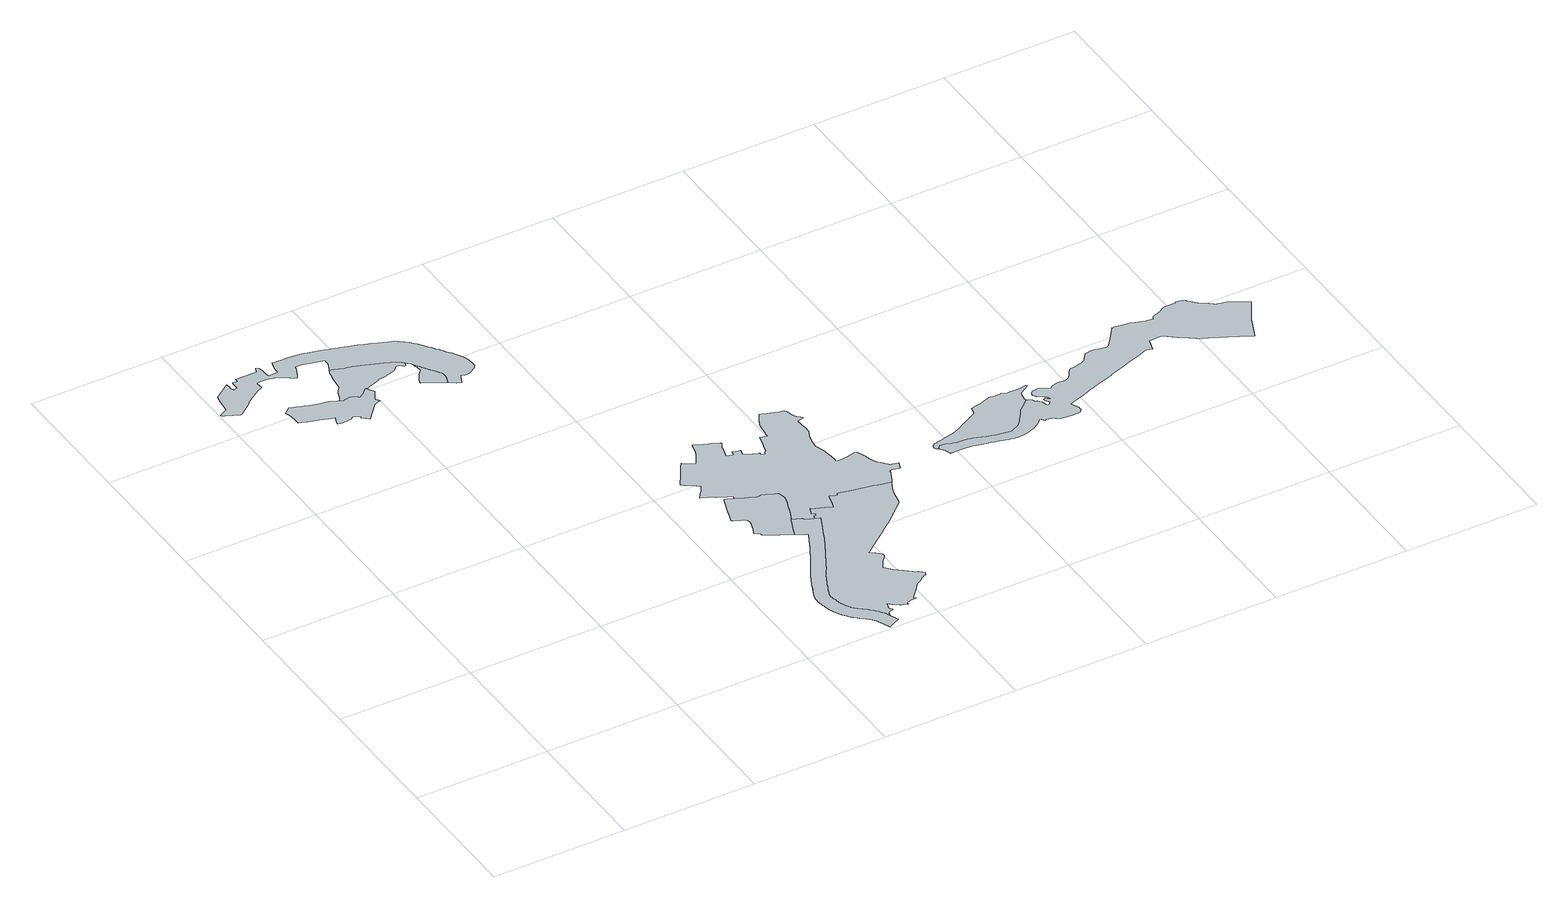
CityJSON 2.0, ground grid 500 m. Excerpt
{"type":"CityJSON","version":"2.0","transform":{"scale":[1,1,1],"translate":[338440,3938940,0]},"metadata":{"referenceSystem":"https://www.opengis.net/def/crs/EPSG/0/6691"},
"CityObjects":{
"object1":{"type":"GenericCityObject","attributes":{"function":"1","validFromType":"3","custodian":"相模湖町","notificationNumber":"相模湖町告示第1号","prefecture":"14","city":"14150","floorAreaRate":1},"geometry":[{"type":"MultiSurface","lod":"1","boundaries":[[[0,1,2,3,4,5,6,7,8,9,10,11,12,13,14,15,16,17,18,19,20,21,22,23,24,25,26,27,28,29,30,31,32,33,34,35,36,37,38,39,40,41,42,43,44,45,46,47,48,49,50,51,52,53,54,55,56,57,58,59,60,61,62,63,64,65,66,67,68,69,70,71,72,73,74,75,76,77,78,79,80]]]}]},
"object2":{"type":"GenericCityObject","attributes":{"function":"5","validFromType":"3","custodian":"相模湖町","notificationNumber":"相模湖町告示第1号","prefecture":"14","city":"14150","floorAreaRate":2},"geometry":[{"type":"MultiSurface","lod":"1","boundaries":[[[81,82,83,84,85,86,87,88,89,90,91,92,93,94,95,96,97,98,99,100,101,102,103,104,105,106,107,108,109,110,111,112,113,114,115,116,117,118,119,120,121,122,123,124,125,126,127,128,129,130,131,132,133,134,135,136,137,138,139,140,141,142,143,144,145,146,147,148,149,150,151,152,153,154,155,156,157,158,159,160,161,162,163,164,165,166,167,168,169,170,171,172,173,174,175,176,177,178,179,180,181,182,183,184,185,186,187,188,189,190,191,192,193,194,195,196,197,198,199,200,201,202,203,204,205,206,207,208,209,210,211,212,213,214,215,216,217,218,219,220,221,222,223,224,225,226,227,228,229,230,231,232,233,234,235,236,237,238,239,240,241,242,243,244,245,246,247,248,249,250,251,252,253,254,255,256,257,258,259,260,261,262,263,264,265,266,267,268,269,270,271,272,273,274,275,276,277,278,279,280,281,282,283,284,285,286,287,288,289,290,291,292,293,294,295,296,297,298,299,300,301,302,303,304,305,306,307,308,309,310,311,312,313,314,315,316,317,318,319,320,321,322,323,324,325]]]}]},
"object3":{"type":"GenericCityObject","attributes":{"function":"3","validFromType":"3","custodian":"相模湖町","notificationNumber":"相模湖町告示第1号","prefecture":"14","city":"14150","floorAreaRate":1.5},"geometry":[{"type":"MultiSurface","lod":"1","boundaries":[[[63,62,61,60,59,58,57,56,55,54,53,52,51,50,49,48,326,327,328,329,330,331,332,333,334,335,336,337,338,339,340,341,342,343,344,345,346,347,348,349,350,351,352,353,354,355,356,357,358,359,360,130,129,128,127,126,125,124,123,122,121,120,119,118,117,116,115,114,113,112,111,110,109,108,107,106,105,104,103,102,101,100,99,98,97,96,361,362,363,364,365,366,367,368,369,370,371,372,373,374,375,376,377,64]]]}]},
"object4":{"type":"GenericCityObject","attributes":{"function":"3","validFromType":"3","custodian":"相模湖町","notificationNumber":"相模湖町告示第1号","prefecture":"14","city":"14150","floorAreaRate":1.5},"geometry":[{"type":"MultiSurface","lod":"1","boundaries":[[[160,159,158,157,156,155,154,153,152,151,150,149,148,147,146,145,144,143,142,141,140,139,138,137,136,378,379,380,381,382,383,384,385,386,387,388,389,390,391,392,393,161]]]}]},
"object5":{"type":"GenericCityObject","attributes":{"function":"5","validFromType":"3","custodian":"津久井町","notificationNumber":"津久井町告示第1号","prefecture":"14","city":"14150","floorAreaRate":2},"geometry":[{"type":"MultiSurface","lod":"1","boundaries":[[[394,395,396,397,398,399,400,401,402,403,404,405,406,407,408,409,410,411,412,413,414,415,416,417,418,419,420,421,422,423,424,425,426,427,428,429,430,431,432,433,434,435,436,437,438,439,440,441,442,443,444,445,446,447,448,449,450,451,452,453,454,455,456,457,458,459,460,461,462,463,464,465,466,467,468,469,470,471,472,473,474,475,476,477,478,479,480,481,482,483,484,485,486,487,488,489,490,491,492,493,494,495,496,497,498,499,500,501,502,503,504,505,506,507,508,509,510,511,512,513,514,515,516,517,518,519,520,521,522,523,524,525,526,527,528,529,530,531,532,533,534,535,536,537,538,539,540,541,542,543,544,545,546,547,548,549,550,551,552,553,554,555,556,557,558,559,560,561,562,563,564,565,566,567,568,569]]]}]},
"object6":{"type":"GenericCityObject","attributes":{"function":"3","validFromType":"3","custodian":"津久井町","notificationNumber":"津久井町告示第1号","prefecture":"14","city":"14150","floorAreaRate":1},"geometry":[{"type":"MultiSurface","lod":"1","boundaries":[[[397,396,395,394,569,570,571,572,573,574,575,576,577,578,579,580,581,582,583,584,585,586,587,588,589,590,591,592,593,594,595,596,597,598,599,600,601,602,603,604,605,606,607,608,609,610,611,612,613,614,615,616,617,618,619,620,621,622,623,624,625,626,627,628,629,630,631,632,633,634,635,636,637,638,639,640,641,642,643,644,645,398]]]}]},
"object7":{"type":"GenericCityObject","attributes":{"function":"1","validFromType":"3","custodian":"津久井町","notificationNumber":"津久井町告示第1号","prefecture":"14","city":"14150","floorAreaRate":0.8},"geometry":[{"type":"MultiSurface","lod":"1","boundaries":[[[646,647,648,649,650,651,652,653,654,655,656,657,658,659,660,661,662,663,664,665,666,667,668,669,670,671,672,673,674,675,676,677,678,679,680,681,682,683,684,685,686,687,688,689,690,691,692,693,694,695,696,697,698,699,700,701,702,703,704,705,706,707,708,709,710,711,712,713,714,715,716,717,718,719,720,721,722,723,724,725,726,727,728,729,730,731,732,733,734,735,736,737,738,739,740,741,742,743,744,745,746,747,748,749,750,751,752,753,754,755,756,757,758,759,760,761,762,763,764,765,766,767,768,769,770,771,772,773,774,775,776,777,778,779,780,781,782,783,566,565,564,563,562,561,560,559,558,557,556,555,554,553,552,551,550,549,548,547,546,545,544,543,542,541,540,539,538,537,536,535,534,533,532,531,530,529,528,527,526,525,524,523,522,521,520,519,518,517,516,515,514,513,512,511,510,509,508,507,506,505,504,503,502,501,500,499,498,497,496,495,494,493,492,491]]]}]},
"object8":{"type":"GenericCityObject","attributes":{"function":"24","validFromType":"3","custodian":"神奈川県","notificationNumber":"神奈川県告示第160号","prefecture":"14","city":"14150"},"geometry":[{"type":"MultiSurface","lod":"1","boundaries":[[[784,785,786,787,788,789,790,791,792,793,794,795,796,797,798,799,800,801,802,803,804,805,806,807,808,809,810,811,812,813,814,815,816,817,818,819,820,821,822,823,824,825,826,827,828,829,830,831,832,833,834,835,836,837,838,839,840,841,842,843,844,845,846,847,848,849,850,851,852,853,854,855,856,857,858,859,860,861,862,863,864,865,866,867,868,869,870,871,872,873,874,875,876,877,878,879,880,881,882,883,884,885,886,887,888,889,890,891,892,893,894,895,896,897,898,899,900,901,902,903,904,905,906,907,908,909,910,911,912,598,599,600,601,602,603,604,605,606,607,608,609,610,611,612,613,614,615,616,617,618,619,620,621,622,623,624,625,626,627,628,629,630,631,632,633,634,635,636,637,638,639,640,641,642,643,644,645,398,399,400,401,402,403,404,405,406,407,408,409,410,411,412,413,414,415,416,417,418,419,420,421,422,913,423,424,425,426,427,428,429,430,431,432,433,434,435,436,437,438,439,440,441,442,443,444,445,446,447,448,449,450,451,452,453,454,914,455,456,457,458,459,460,461,462,463,464,465,466,467,468,469,470,471,472,473,474,475,476,477,478,479,480,481,482,483,484,485,486,487,488,915,489,490,491,646,647,648,649,650,651,652,653,654,655,656,657,658,659,660,661,662,663,664,665,666,667,668,669,670,671,672,673,674,675,676,677,678,679,916,680,681,682,683,684,685,686,687,688,689,690,691,692,693,694,695,696,697,698,699,700,701,702,703,704,705,706,707,708,709,710,711,712,713,714,715,716,717,718,719,720,721,722,723,724,725,726,727,728,729,730,731,732,733,734,735,736,737,738,739,740,741,742,917,743,744,745,746,747,748,749,750,751,918,919,920,921,922,923,924,925,926,927,928,929,930,931,932,933,934,935,936,937,938,939,940,941,942,943,944,945,946,947,948,949,950,951,952,953,954,955,956,957,958,959,960,961,962,963,964,965,966,967,968,969,970,971]]]}]},
"object9":{"type":"GenericCityObject","attributes":{"function":"9","validFromType":"3","custodian":"津久井町","notificationNumber":"津久井町告示第1号","prefecture":"14","city":"14150","floorAreaRate":2},"geometry":[{"type":"MultiSurface","lod":"1","boundaries":[[[597,596,595,594,593,592,591,590,589,588,587,586,585,584,583,582,581,580,579,578,577,576,575,574,573,572,571,570,569,568,567,566,783,782,781,780,779,778,777,776,775,774,773,772,771,770,769,768,767,766,765,764,763,762,761,760,972,973,974,975,976,977,978,979,980,981,982,983,984,922,923,985,986,987,988,989,990,991,992,993,994,995,996,997,998,999,1000,1001,1002,1003,1004,1005,1006,1007,1008,1009,1010,1011,1012,1013,1014,1015,1016,1017,1018,1019,1020,1021,1022,1023,1024,1025,1026,1027,1028,1029,1030,1031,1032,1033,1034,1035,1036,1037,1038,1039,1040,1041,1042,1043,1044,1045,1046,899,900,901,902,903,904,905,906,907,908,909,910,911,912,598]]]}]},
"object10":{"type":"GenericCityObject","attributes":{"function":"3","validFromType":"3","custodian":"津久井町","notificationNumber":"津久井町告示第1号","prefecture":"14","city":"14150","floorAreaRate":1},"geometry":[{"type":"MultiSurface","lod":"1","boundaries":[[[924,925,926,927,928,929,930,931,932,933,934,935,936,937,938,939,940,941,942,943,944,945,946,947,948,949,950,951,952,953,954,955,956,957,958,959,960,961,962,963,964,965,966,967,968,969,970,971,784,785,786,787,788,789,790,791,792,793,794,795,796,797,798,799,800,801,802,803,804,805,806,807,808,809,810,811,812,813,814,815,816,817,818,819,820,821,822,823,824,825,826,827,828,829,830,831,832,833,834,835,836,837,838,839,840,841,842,843,844,845,846,847,848,849,850,851,852,853,854,855,856,857,858,859,860,861,862,863,864,865,866,867,868,869,870,871,872,873,874,875,876,877,878,879,880,882,883,884,885,886,887,888,889,890,891,892,893,894,895,896,897,898,899,1046,1045,1044,1043,1042,1041,1040,1039,1038,1037,1036,1035,1034,1033,1032,1031,1030,1029,1028,1027,1026,1025,1024,1023,1022,1021,1020,1019,1018,1017,1016,1015,1014,1013,1012,1011,1010,1009,1008,1007,1006,1005,1004,1003,1002,1001,1000,999,998,997,996,995,994,993,992,991,990,989,988,987,986,985,923]]]}]},
"object11":{"type":"GenericCityObject","attributes":{"function":"5","validFromType":"3","custodian":"津久井町","notificationNumber":"津久井町告示第1号","prefecture":"14","city":"14150","floorAreaRate":2},"geometry":[{"type":"MultiSurface","lod":"1","boundaries":[[[984,983,982,981,980,979,978,977,976,975,974,973,972,760,759,758,757,756,755,754,753,752,751,918,919,920,921,922]]]}]},
"object12":{"type":"GenericCityObject","attributes":{"function":"3","validFromType":"3","custodian":"津久井町","notificationNumber":"津久井町告示第1号","prefecture":"14","city":"14150","floorAreaRate":1},"geometry":[{"type":"MultiSurface","lod":"1","boundaries":[[[1047,1048,1049,1050,1051,1052,1053,1054,1055,1056,1057,1058,1059,1060,1061,1062,1063,1064,1065,1066,1067,1068,1069,1070,1071,1072,1073,1074,1075,1076,1077,1078,1079,1080,1081,1082,1083,1084,1085,1086,1087,1088,1089,1090,1091,1092,1093,1094,1095,1096,1097,1098,1099,1100,1101,1102,1103,1104,1105,1106,1107,1108,1109,1110,1111,1112,1113,1114,1115,1116,1117,1118,1119,1120,1121,1122,1123,1124,1125,1126,1127,1128,1129,1130,1131,1132,1133,1134,1135,1136,1137,1138,1139,1140,1141,1142,1143,1144,1145,1146,1147,1148,1149,1150,1151,1152,1153,1154,1155,1156,1157,1158,1159,1160,1161,1162,1163,1164,1165,1166,1167,1168,1169,1170,1171,1172,1173,1174,1175,1176,1177,1178,1179]]]}]},
"object13":{"type":"GenericCityObject","attributes":{"function":"5","validFromType":"3","custodian":"津久井町","notificationNumber":"津久井町告示第1号","prefecture":"14","city":"14150","floorAreaRate":2},"geometry":[{"type":"MultiSurface","lod":"1","boundaries":[[[1180,1181,1182,1183,1184,1185,1186,1187,1188,1189,1190,1191,1192,1193,1194,1195,1196,1197,1198,1199,1200,1201,1202,1203,1204,1205,1206,1207,1208,1209,1210,1211,1212,1213,1214,1215,1216,1217,1218,1219,1220,1221,1222,1223,1224,1225,1226,1227,1228,1229,1230,1231,1232,1233,1234,1235,1236,1237,1238,1239,1240,1241,1242,1243,1244,1245,1246,1247,1248,1249,1250,1251,1252,1253,1254,1255,1256,1257,1258,1259,1260,1261,1262,1263,1264,1265,1266,1267,1268,1269,1270,1271,1272,1273,1274,1275,1276,1277,1278,1279,1280,1281,1282,1283,1284,1285,1286,1287,1288,1289,1290,1291,1292,1293,1294,1295,1296,1297,1298,1299,1300,1301,1302,1303,1304,1305,1306,1307,1308,1309,1310,1311,1312,1313,1314,1315,1316,1317,1318,1319,1320,1321,1322,1179,1178,1177,1176,1175,1174,1173,1172,1171,1170,1169,1168,1167,1166,1165,1164,1163,1162,1161,1160,1159,1158,1157,1156,1155,1154,1153,1152,1151,1150,1149,1148,1147,1146,1145,1144,1143,1142,1141,1140,1139,1138,1137,1136,1135,1323,1324,1325,1326,1327,1328,1329,1330,1331,1332,1333,1334,1335,1336,1337,1338,1339,1340,1341,1342,1343,1344,1345,1346,1347,1348,1349,1350,1351,1352,1353,1354,1355,1356,1357,1358,1359,1360,1361,1362,1363,1364,1365,1366,1367,1368,1369,1370,1371,1372,1373,1374,1375,1376,1377,1378,1379,1380,1381,1382,1383,1384,1385,1386,1387,1388,1389,1390,1391,1392,1393,1394,1395,1396,1397,1398,1399,1400,1401,1402,1403,1404,1405,1406,1407,1408,1409,1410,1411,1412,1413,1414,1415,1416,1417,1418,1419,1420,1421,1422,1423,1424,1425,1426,1427,1428,1429,1430,1431,1432,1433,1434,1435,1436,1437,1438,1439,1440,1441,1442,1443,1444,1445,1446,1447,1448,1449,1450,1451,1452,1453,1454,1455,1456,1457,1458,1459,1460,1461,1462,1463,1464,1465,1466,1467,1468,1469,1470,1471,1472,1473,1474,1475,1476,1477,1478,1479,1480,1481,1482,1483,1484,1485,1486,1487,1488]]]}]}
},
"vertices":[
[202,2016,0],[204,2004,0],[206,1981,0],[206,1962,0],[216,1960,0],[235,1953,0],[254,1948,0],[275,1942,0],[303,1932,0],[324,1926,0],[326,1926,0],[325,1921,0],[320,1909,0],[315,1894,0],[316,1892,0],[317,1893,0],[325,1891,0],[329,1890,0],[333,1889,0],[335,1889,0],[340,1889,0],[348,1889,0],[355,1890,0],[363,1891,0],[366,1892,0],[368,1894,0],[374,1898,0],[381,1902,0],[401,1885,0],[399,1882,0],[412,1869,0],[422,1860,0],[445,1887,0],[462,1907,0],[472,1918,0],[478,1922,0],[482,1925,0],[487,1927,0],[490,1928,0],[494,1929,0],[498,1929,0],[500,1929,0],[492,1944,0],[490,1948,0],[492,1951,0],[501,1965,0],[512,1983,0],[499,2003,0],[496,2008,0],[495,2010,0],[489,2007,0],[483,2003,0],[476,1995,0],[466,1987,0],[454,1979,0],[449,1983,0],[440,1990,0],[430,1997,0],[422,1997,0],[415,1995,0],[405,1993,0],[400,1992,0],[395,1992,0],[392,1993,0],[385,1997,0],[381,1998,0],[365,2007,0],[355,2012,0],[347,2013,0],[325,2016,0],[308,2019,0],[289,2025,0],[271,2032,0],[255,2037,0],[245,2041,0],[236,2044,0],[229,2046,0],[220,2049,0],[215,2042,0],[201,2031,0],[197,2029,0],
[334,2186,0],[350,2218,0],[353,2230,0],[370,2230,0],[383,2229,0],[393,2227,0],[413,2222,0],[456,2211,0],[455,2203,0],[455,2200,0],[455,2196,0],[455,2192,0],[454,2188,0],[451,2179,0],[442,2160,0],[441,2159,0],[446,2158,0],[456,2155,0],[457,2154,0],[469,2150,0],[471,2149,0],[480,2146,0],[484,2145,0],[489,2143,0],[499,2141,0],[508,2139,0],[511,2138,0],[517,2137,0],[525,2135,0],[530,2133,0],[533,2132,0],[540,2130,0],[542,2129,0],[543,2128,0],[544,2128,0],[573,2118,0],[588,2113,0],[602,2107,0],[617,2102,0],[638,2093,0],[643,2091,0],[648,2088,0],[655,2085,0],[657,2084,0],[662,2081,0],[663,2080,0],[665,2079,0],[670,2074,0],[673,2070,0],[677,2065,0],[683,2060,0],[687,2056,0],[689,2055,0],[692,2054,0],[695,2042,0],[695,2041,0],[699,2035,0],[704,2029,0],[711,2019,0],[713,2015,0],[727,1995,0],[730,1990,0],[735,1983,0],[743,1972,0],[749,1964,0],[750,1962,0],[752,1960,0],[754,1955,0],[754,1953,0],[756,1950,0],[756,1949,0],[756,1948,0],[756,1947,0],[756,1944,0],[757,1942,0],[756,1939,0],[756,1938,0],[756,1935,0],[755,1932,0],[752,1921,0],[745,1900,0],[768,1886,0],[783,1878,0],[789,1890,0],[796,1905,0],[799,1913,0],[800,1912,0],[815,1909,0],[821,1908,0],[823,1908,0],[828,1909,0],[833,1910,0],[840,1914,0],[854,1922,0],[857,1924,0],[860,1927,0],[866,1936,0],[868,1938,0],[868,1939,0],[868,1941,0],[867,1952,0],[866,1970,0],[864,1980,0],[858,1995,0],[853,2006,0],[848,2016,0],[842,2026,0],[837,2033,0],[825,2049,0],[820,2057,0],[809,2072,0],[802,2081,0],[800,2084,0],[793,2094,0],[789,2099,0],[786,2104,0],[776,2118,0],[771,2125,0],[767,2130,0],[764,2134,0],[756,2143,0],[746,2155,0],[739,2159,0],[736,2162,0],[733,2165,0],[728,2169,0],[723,2172,0],[719,2175,0],[718,2175,0],[715,2178,0],[700,2187,0],[693,2190,0],[688,2192,0],[658,2204,0],[641,2211,0],[634,2213,0],[626,2216,0],[625,2216,0],[614,2221,0],[600,2226,0],[592,2229,0],[584,2232,0],[581,2232,0],[563,2238,0],[537,2246,0],[522,2250,0],[517,2251,0],[504,2255,0],[500,2256,0],[484,2261,0],[473,2264,0],[427,2276,0],[416,2279,0],[413,2279,0],[407,2281,0],[394,2283,0],[381,2285,0],[368,2286,0],[361,2286,0],[346,2286,0],[336,2287,0],[322,2287,0],[308,2288,0],[298,2288,0],[295,2280,0],[292,2267,0],[290,2250,0],[290,2234,0],[287,2234,0],[253,2235,0],[250,2249,0],[250,2261,0],[250,2270,0],[248,2274,0],[247,2282,0],[245,2285,0],[242,2288,0],[237,2291,0],[236,2288,0],[230,2271,0],[225,2271,0],[150,2273,0],[150,2259,0],[131,2260,0],[130,2258,0],[129,2252,0],[129,2242,0],[130,2231,0],[125,2229,0],[114,2223,0],[114,2225,0],[113,2229,0],[110,2240,0],[109,2244,0],[109,2262,0],[48,2219,0],[44,2190,0],[42,2175,0],[38,2146,0],[26,2138,0],[8,2129,0],[9,2124,0],[9,2123,0],[11,2123,0],[13,2122,0],[15,2121,0],[18,2120,0],[23,2118,0],[41,2109,0],[44,2108,0],[54,2103,0],[57,2101,0],[61,2099,0],[63,2098,0],[66,2098,0],[68,2097,0],[69,2097,0],[75,2101,0],[78,2104,0],[98,2119,0],[99,2120,0],[118,2134,0],[123,2142,0],[131,2148,0],[132,2149,0],[154,2165,0],[180,2180,0],[201,2192,0],[198,2218,0],[214,2221,0],[226,2222,0],[237,2220,0],[246,2218,0],[260,2215,0],[271,2213,0],[276,2211,0],[284,2207,0],[291,2202,0],[298,2197,0],[305,2192,0],[309,2189,0],[312,2187,0],[319,2182,0],[324,2179,0],[328,2176,0],
[498,2009,0],[503,2011,0],[513,2015,0],[517,2016,0],[552,2029,0],[556,2031,0],[565,2033,0],[570,2034,0],[575,2035,0],[587,2037,0],[592,2038,0],[600,2040,0],[625,2049,0],[627,2050,0],[629,2052,0],[631,2054,0],[633,2057,0],[636,2061,0],[639,2063,0],[641,2064,0],[644,2065,0],[647,2065,0],[650,2065,0],[651,2065,0],[653,2063,0],[658,2061,0],[663,2056,0],[667,2053,0],[669,2053,0],[671,2053,0],[672,2054,0],[673,2056,0],[674,2060,0],[675,2064,0],[676,2065,0],[435,2147,0],[434,2143,0],[433,2137,0],[430,2125,0],[427,2106,0],[425,2091,0],[424,2083,0],[423,2071,0],[421,2064,0],[420,2060,0],[414,2052,0],[410,2048,0],[407,2043,0],[404,2037,0],[394,2013,0],[391,2006,0],[386,1999,0],
[696,2038,0],[696,2031,0],[698,2027,0],[698,2021,0],[701,2010,0],[701,2007,0],[699,2003,0],[695,2000,0],[693,1997,0],[685,1987,0],[679,1979,0],[674,1970,0],[670,1961,0],[664,1947,0],[666,1946,0],[736,1906,0],
[1339,681,0],[1330,659,0],[1319,633,0],[1316,624,0],[1308,604,0],[1338,588,0],[1347,584,0],[1344,577,0],[1336,560,0],[1334,556,0],[1330,547,0],[1325,537,0],[1311,510,0],[1280,454,0],[1272,441,0],[1266,431,0],[1259,419,0],[1248,400,0],[1245,394,0],[1244,392,0],[1241,387,0],[1238,382,0],[1233,375,0],[1231,369,0],[1226,361,0],[1221,349,0],[1217,341,0],[1212,329,0],[1209,322,0],[1206,314,0],[1200,304,0],[1196,292,0],[1194,288,0],[1193,285,0],[1192,282,0],[1188,269,0],[1187,264,0],[1187,259,0],[1187,255,0],[1187,244,0],[1188,238,0],[1189,229,0],[1190,224,0],[1192,218,0],[1193,210,0],[1194,205,0],[1196,199,0],[1198,191,0],[1200,187,0],[1203,177,0],[1204,175,0],[1205,172,0],[1209,164,0],[1213,156,0],[1217,150,0],[1219,146,0],[1222,143,0],[1224,139,0],[1230,132,0],[1232,128,0],[1237,122,0],[1243,116,0],[1249,111,0],[1254,106,0],[1260,101,0],[1267,96,0],[1270,93,0],[1274,90,0],[1277,87,0],[1286,79,0],[1288,76,0],[1292,71,0],[1294,69,0],[1296,66,0],[1300,59,0],[1303,55,0],[1304,52,0],[1304,51,0],[1308,43,0],[1310,38,0],[1315,26,0],[1317,20,0],[1320,13,0],[1322,10,0],[1324,11,0],[1330,14,0],[1333,16,0],[1338,18,0],[1344,21,0],[1348,23,0],[1365,31,0],[1367,32,0],[1366,33,0],[1363,39,0],[1361,45,0],[1356,57,0],[1354,63,0],[1353,64,0],[1350,73,0],[1348,75,0],[1346,80,0],[1343,85,0],[1338,93,0],[1336,97,0],[1332,102,0],[1326,109,0],[1321,114,0],[1311,124,0],[1306,128,0],[1302,132,0],[1301,132,0],[1298,135,0],[1292,140,0],[1287,144,0],[1284,147,0],[1279,152,0],[1274,156,0],[1271,160,0],[1269,162,0],[1264,168,0],[1264,170,0],[1263,171,0],[1261,173,0],[1261,174,0],[1259,176,0],[1259,177,0],[1257,180,0],[1254,186,0],[1251,193,0],[1250,195,0],[1247,203,0],[1246,206,0],[1244,212,0],[1243,217,0],[1242,220,0],[1241,230,0],[1239,237,0],[1238,241,0],[1238,245,0],[1237,247,0],[1237,251,0],[1237,255,0],[1238,260,0],[1239,267,0],[1240,269,0],[1242,274,0],[1246,283,0],[1250,292,0],[1255,302,0],[1258,309,0],[1263,321,0],[1266,328,0],[1271,339,0],[1275,346,0],[1277,350,0],[1281,357,0],[1283,361,0],[1288,368,0],[1289,371,0],[1291,374,0],[1303,394,0],[1309,406,0],[1315,415,0],[1317,419,0],[1366,508,0],[1369,515,0],[1375,526,0],[1379,534,0],[1381,538,0],[1389,556,0],[1414,608,0],[1427,638,0],[1409,646,0],[1381,657,0],[1374,668,0],[1340,682,0],
[1346,696,0],[1357,722,0],[1360,730,0],[1368,751,0],[1374,766,0],[1382,796,0],[1377,822,0],[1374,824,0],[1364,828,0],[1355,831,0],[1345,835,0],[1337,840,0],[1330,843,0],[1324,847,0],[1321,846,0],[1318,845,0],[1316,844,0],[1313,844,0],[1310,843,0],[1306,844,0],[1303,844,0],[1295,847,0],[1286,851,0],[1281,854,0],[1269,859,0],[1259,863,0],[1251,867,0],[1242,871,0],[1236,874,0],[1223,880,0],[1216,883,0],[1205,888,0],[1204,887,0],[1203,886,0],[1198,873,0],[1194,864,0],[1193,860,0],[1190,850,0],[1187,841,0],[1183,831,0],[1181,824,0],[1177,812,0],[1175,806,0],[1173,799,0],[1170,792,0],[1166,782,0],[1166,780,0],[1166,778,0],[1167,775,0],[1168,774,0],[1169,773,0],[1188,764,0],[1193,762,0],[1201,759,0],[1203,758,0],[1207,755,0],[1209,754,0],[1211,753,0],[1213,750,0],[1214,747,0],[1215,745,0],[1215,744,0],[1215,740,0],[1215,737,0],[1213,728,0],[1212,722,0],[1208,711,0],[1204,700,0],[1197,683,0],[1194,678,0],[1213,668,0],[1213,656,0],[1225,649,0],[1246,638,0],[1264,628,0],[1281,619,0],
[1354,66,0],[1356,74,0],[1357,77,0],[1358,79,0],[1360,80,0],[1367,84,0],[1370,85,0],[1372,86,0],[1374,86,0],[1376,86,0],[1377,87,0],[1378,88,0],[1377,89,0],[1377,90,0],[1372,96,0],[1369,100,0],[1377,125,0],[1392,112,0],[1412,96,0],[1415,95,0],[1421,92,0],[1436,87,0],[1438,87,0],[1436,91,0],[1435,92,0],[1436,93,0],[1452,100,0],[1466,101,0],[1477,102,0],[1472,105,0],[1469,108,0],[1492,134,0],[1504,148,0],[1518,165,0],[1527,171,0],[1532,174,0],[1542,182,0],[1548,186,0],[1555,189,0],[1558,193,0],[1562,194,0],[1567,194,0],[1571,203,0],[1573,206,0],[1570,209,0],[1564,215,0],[1561,218,0],[1555,223,0],[1553,222,0],[1528,243,0],[1490,276,0],[1471,294,0],[1464,299,0],[1465,300,0],[1483,329,0],[1499,348,0],[1504,356,0],[1502,365,0],[1500,367,0],[1493,374,0],[1485,381,0],[1479,387,0],[1476,388,0],[1468,395,0],[1473,398,0],[1496,417,0],[1506,424,0],[1517,433,0],[1531,443,0],[1537,448,0],[1545,454,0],[1558,465,0],[1570,475,0],[1574,478,0],[1582,485,0],[1591,492,0],[1593,494,0],[1609,506,0],[1621,515,0],[1633,526,0],[1640,532,0],[1643,535,0],[1647,539,0],[1652,543,0],[1660,551,0],[1666,556,0],[1670,559,0],[1678,566,0],[1683,571,0],[1687,574,0],[1692,579,0],[1694,583,0],[1697,593,0],[1697,597,0],[1699,604,0],[1699,605,0],[1701,614,0],[1702,622,0],[1704,629,0],[1707,641,0],[1710,650,0],[1713,657,0],[1717,666,0],[1723,677,0],[1726,684,0],[1728,686,0],[1724,688,0],[1716,690,0],[1684,697,0],[1668,701,0],[1647,706,0],[1608,714,0],[1585,718,0],[1556,724,0],[1542,727,0],[1540,719,0],[1540,716,0],[1538,716,0],[1534,718,0],[1532,719,0],[1526,721,0],[1513,726,0],[1511,725,0],[1501,685,0],[1495,669,0],[1469,680,0],[1424,699,0],[1423,700,0],[1414,679,0],[1412,675,0],[1423,670,0],[1424,670,0],[1425,669,0],[1425,668,0],[1425,667,0],[1424,664,0],[1422,655,0],[1414,658,0],
[1631,1133,0],[1655,1137,0],[1654,1139,0],[1653,1142,0],[1651,1145,0],[1649,1148,0],[1647,1150,0],[1640,1158,0],[1637,1162,0],[1634,1167,0],[1632,1171,0],[1631,1175,0],[1630,1180,0],[1629,1185,0],[1627,1189,0],[1627,1192,0],[1625,1196,0],[1624,1198,0],[1620,1203,0],[1617,1204,0],[1606,1206,0],[1598,1208,0],[1591,1210,0],[1579,1215,0],[1577,1215,0],[1567,1219,0],[1555,1223,0],[1554,1224,0],[1548,1226,0],[1542,1228,0],[1541,1228,0],[1540,1228,0],[1539,1226,0],[1529,1209,0],[1527,1205,0],[1523,1199,0],[1515,1184,0],[1513,1179,0],[1512,1174,0],[1511,1167,0],[1510,1164,0],[1509,1153,0],[1506,1129,0],[1505,1126,0],[1504,1112,0],[1498,1113,0],[1496,1114,0],[1478,1119,0],[1468,1082,0],[1464,1069,0],[1457,1042,0],[1455,1043,0],[1453,1043,0],[1452,1042,0],[1450,1040,0],[1449,1037,0],[1448,1033,0],[1433,1038,0],[1435,1046,0],[1432,1046,0],[1395,1062,0],[1382,1069,0],[1387,1090,0],[1372,1094,0],[1359,1097,0],[1355,1082,0],[1354,1082,0],[1331,1090,0],[1331,1092,0],[1333,1098,0],[1336,1111,0],[1341,1129,0],[1343,1137,0],[1347,1146,0],[1352,1155,0],[1352,1156,0],[1351,1158,0],[1340,1163,0],[1340,1164,0],[1330,1169,0],[1322,1172,0],[1315,1175,0],[1284,1187,0],[1277,1191,0],[1265,1196,0],[1264,1195,0],[1261,1183,0],[1259,1174,0],[1253,1156,0],[1247,1142,0],[1244,1136,0],[1241,1130,0],[1233,1118,0],[1223,1102,0],[1182,1128,0],[1180,1126,0],[1174,1117,0],[1170,1111,0],[1169,1110,0],[1155,1087,0],[1155,1086,0],[1152,1082,0],[1138,1058,0],[1132,1049,0],[1127,1042,0],[1123,1036,0],[1121,1031,0],[1120,1028,0],[1132,1020,0],[1137,1017,0],[1141,1014,0],[1153,1006,0],[1165,998,0],[1168,996,0],[1175,992,0],[1177,991,0],[1172,983,0],[1165,970,0],[1162,965,0],[1162,964,0],[1152,955,0],[1146,946,0],[1140,936,0],[1187,913,0],[1186,911,0],[1207,903,0],[1221,895,0],[1239,887,0],[1237,880,0],[1206,315,0],[1241,118,0],[1357,55,0],[1525,170,0],[1701,617,0],[1732,694,0],[1744,717,0],[1749,727,0],[1751,732,0],[1754,740,0],[1757,748,0],[1763,746,0],[1764,746,0],[1777,743,0],[1787,741,0],[1792,740,0],[1803,767,0],[1794,768,0],[1786,770,0],[1781,771,0],[1774,771,0],[1768,779,0],[1763,784,0],[1756,792,0],[1750,799,0],[1745,804,0],[1739,813,0],[1733,826,0],[1731,833,0],[1728,846,0],[1726,851,0],[1726,854,0],[1723,860,0],[1720,869,0],[1714,886,0],[1706,890,0],[1684,884,0],[1668,880,0],[1666,880,0],[1654,879,0],[1633,880,0],[1628,880,0],[1629,890,0],[1628,917,0],[1626,928,0],[1623,944,0],[1625,944,0],[1621,956,0],[1616,970,0],[1615,974,0],[1614,979,0],[1613,987,0],[1613,1001,0],[1615,1011,0],[1621,1040,0],[1633,1065,0],[1635,1089,0],[1634,1094,0],[1630,1133,0],
[1543,730,0],[1544,733,0],[1545,737,0],[1548,751,0],[1551,761,0],[1552,765,0],[1553,769,0],[1555,781,0],[1592,773,0],[1632,766,0],[1662,760,0],[1698,752,0],[1720,747,0],[1759,753,0],[1762,761,0],[1763,763,0],[1763,765,0],[1763,767,0],[1764,770,0],[1763,774,0],[1743,779,0],[1711,788,0],[1696,792,0],[1660,802,0],[1639,808,0],[1626,812,0],[1611,816,0],[1596,820,0],[1576,825,0],[1574,825,0],[1573,825,0],[1564,828,0],[1550,829,0],[1511,842,0],[1499,848,0],[1490,853,0],[1485,856,0],[1480,859,0],[1471,867,0],[1466,871,0],[1464,872,0],[1460,874,0],[1456,875,0],[1439,882,0],[1440,887,0],[1441,891,0],[1443,896,0],[1446,901,0],[1451,912,0],[1460,928,0],[1455,930,0],[1452,931,0],[1440,936,0],[1424,942,0],[1418,945,0],[1394,954,0],[1385,958,0],[1383,959,0],[1364,966,0],[1350,972,0],[1308,985,0],[1271,994,0],[1256,998,0],[1241,1002,0],[1215,1010,0],[1209,1012,0],[1202,1014,0],[1195,1016,0],[1189,1018,0],[1187,1019,0],[1186,1019,0],[1184,1013,0],[1178,997,0],[1177,993,0],[1177,992,0],
[2337,852,0],[2337,853,0],[2337,857,0],[2339,870,0],[2339,872,0],[2342,883,0],[2344,887,0],[2345,889,0],[2347,891,0],[2349,892,0],[2353,895,0],[2356,897,0],[2359,899,0],[2374,907,0],[2379,913,0],[2380,913,0],[2380,915,0],[2380,916,0],[2379,917,0],[2378,917,0],[2375,917,0],[2350,912,0],[2348,912,0],[2344,912,0],[2325,913,0],[2319,913,0],[2307,913,0],[2296,916,0],[2294,917,0],[2292,918,0],[2291,919,0],[2290,920,0],[2286,920,0],[2284,920,0],[2279,920,0],[2266,919,0],[2264,919,0],[2255,920,0],[2247,922,0],[2242,922,0],[2240,922,0],[2239,921,0],[2220,914,0],[2215,913,0],[2207,910,0],[2194,907,0],[2187,906,0],[2180,904,0],[2175,903,0],[2163,900,0],[2161,900,0],[2160,900,0],[2156,878,0],[2155,876,0],[2154,873,0],[2151,870,0],[2146,868,0],[2138,863,0],[2123,855,0],[2115,851,0],[2103,845,0],[2091,839,0],[2078,832,0],[2067,826,0],[2057,821,0],[2052,819,0],[2049,818,0],[2030,813,0],[2007,807,0],[1988,803,0],[1971,799,0],[1963,796,0],[1959,796,0],[1956,795,0],[1955,794,0],[1951,792,0],[1950,791,0],[1947,787,0],[1946,784,0],[1945,782,0],[1945,781,0],[1945,778,0],[1946,775,0],[1946,773,0],[1948,771,0],[1951,769,0],[1951,768,0],[1952,768,0],[1955,765,0],[1958,770,0],[1960,773,0],[1963,776,0],[1967,778,0],[1972,779,0],[1975,779,0],[1978,779,0],[1983,779,0],[1987,777,0],[1994,775,0],[2002,771,0],[2007,770,0],[2012,768,0],[2020,766,0],[2024,765,0],[2030,765,0],[2040,765,0],[2046,765,0],[2051,764,0],[2059,763,0],[2065,762,0],[2076,759,0],[2083,757,0],[2109,748,0],[2124,744,0],[2141,739,0],[2154,735,0],[2170,733,0],[2183,731,0],[2200,728,0],[2207,727,0],[2212,728,0],[2224,733,0],[2239,739,0],[2245,743,0],[2252,750,0],[2264,766,0],[2283,793,0],[2293,808,0],[2298,813,0],[2308,821,0],[2319,831,0],[2336,846,0],[2340,849,0],
[3035,1054,0],[3022,1054,0],[3008,1054,0],[2995,1053,0],[2988,1052,0],[2980,1050,0],[2976,1047,0],[2966,1039,0],[2963,1038,0],[2960,1038,0],[2947,1032,0],[2936,1028,0],[2931,1026,0],[2930,1023,0],[2929,1021,0],[2928,1018,0],[2927,1017,0],[2927,1015,0],[2919,1016,0],[2905,1018,0],[2899,1018,0],[2894,1019,0],[2889,1020,0],[2882,1022,0],[2877,1024,0],[2867,1029,0],[2848,1035,0],[2842,1037,0],[2841,1036,0],[2824,1039,0],[2815,1041,0],[2808,1042,0],[2797,1043,0],[2791,1043,0],[2785,1042,0],[2783,1043,0],[2782,1040,0],[2779,1036,0],[2777,1033,0],[2768,1021,0],[2765,1018,0],[2757,1008,0],[2748,995,0],[2740,984,0],[2737,981,0],[2733,975,0],[2729,971,0],[2725,967,0],[2717,962,0],[2713,961,0],[2707,961,0],[2703,962,0],[2697,963,0],[2681,968,0],[2676,969,0],[2670,970,0],[2658,970,0],[2650,969,0],[2643,967,0],[2637,966,0],[2635,965,0],[2633,963,0],[2619,946,0],[2617,943,0],[2615,939,0],[2611,936,0],[2608,933,0],[2603,931,0],[2596,928,0],[2590,927,0],[2585,926,0],[2574,923,0],[2569,923,0],[2565,922,0],[2559,922,0],[2557,921,0],[2554,921,0],[2550,919,0],[2547,916,0],[2544,913,0],[2542,911,0],[2539,906,0],[2536,901,0],[2531,894,0],[2528,889,0],[2526,887,0],[2522,883,0],[2519,881,0],[2516,879,0],[2513,877,0],[2510,876,0],[2506,875,0],[2500,875,0],[2492,875,0],[2487,875,0],[2484,876,0],[2478,876,0],[2475,876,0],[2472,875,0],[2470,875,0],[2467,874,0],[2464,873,0],[2460,872,0],[2457,871,0],[2451,868,0],[2448,866,0],[2443,862,0],[2406,882,0],[2397,882,0],[2385,879,0],[2379,876,0],[2374,871,0],[2371,867,0],[2371,862,0],[2371,859,0],[2374,855,0],[2376,852,0],[2379,848,0],[2386,843,0],[2393,839,0],[2402,832,0],[2409,824,0],[2415,810,0],[2403,819,0],[2398,825,0],[2393,822,0],[2390,820,0],[2392,814,0],[2402,797,0],[2390,786,0],[2384,791,0],[2383,795,0],[2379,812,0],[2377,814,0],[2367,825,0],[2359,828,0],[2359,832,0],[2358,835,0],[2356,837,0],[2350,841,0],[2348,842,0],[2344,844,0],[2343,844,0],[1960,759,0],[1961,758,0],[1966,751,0],[1970,744,0],[1972,739,0],[1973,735,0],[1974,731,0],[1975,726,0],[1975,723,0],[1976,723,0],[1996,724,0],[2001,724,0],[2022,724,0],[2028,724,0],[2040,724,0],[2047,723,0],[2064,721,0],[2072,719,0],[2080,717,0],[2088,715,0],[2107,710,0],[2114,709,0],[2120,707,0],[2134,704,0],[2148,701,0],[2160,698,0],[2169,695,0],[2182,692,0],[2191,690,0],[2197,689,0],[2210,688,0],[2224,687,0],[2235,689,0],[2246,690,0],[2262,695,0],[2267,696,0],[2275,700,0],[2284,704,0],[2295,710,0],[2310,720,0],[2321,732,0],[2326,735,0],[2337,721,0],[2341,722,0],[2368,717,0],[2370,715,0],[2373,712,0],[2374,710,0],[2377,709,0],[2380,707,0],[2385,705,0],[2393,703,0],[2398,702,0],[2402,702,0],[2408,701,0],[2432,699,0],[2440,699,0],[2452,698,0],[2459,701,0],[2462,704,0],[2465,707,0],[2468,711,0],[2469,715,0],[2469,719,0],[2469,723,0],[2464,733,0],[2463,736,0],[2454,754,0],[2464,758,0],[2471,761,0],[2472,761,0],[2479,764,0],[2495,769,0],[2499,770,0],[2510,774,0],[2540,784,0],[2544,786,0],[2569,795,0],[2586,800,0],[2599,805,0],[2610,809,0],[2617,811,0],[2618,811,0],[2635,817,0],[2636,817,0],[2642,820,0],[2644,820,0],[2649,822,0],[2650,822,0],[2660,826,0],[2682,834,0],[2717,846,0],[2738,853,0],[2760,861,0],[2790,871,0],[2792,872,0],[2815,880,0],[2820,881,0],[2825,881,0],[2832,879,0],[2840,875,0],[2844,887,0],[2845,892,0],[2849,902,0],[2850,907,0],[2853,919,0],[2901,923,0],[2905,919,0],[2918,908,0],[2931,898,0],[2945,887,0],[2952,882,0],[2976,865,0],[2994,851,0],[3001,847,0],[3010,841,0],[3011,840,0],[3029,833,0],[3049,825,0],[3060,820,0],[3063,818,0],[3086,807,0],[3121,790,0],[3142,780,0],[3166,767,0],[3168,766,0],[3189,817,0],[3203,848,0],[3226,889,0],[3244,918,0],[3252,931,0],[3249,932,0],[3237,940,0],[3227,946,0],[3221,949,0],[3212,955,0],[3207,958,0],[3204,960,0],[3200,963,0],[3193,967,0],[3190,968,0],[3187,970,0],[3182,971,0],[3174,973,0],[3159,977,0],[3155,978,0],[3142,981,0],[3139,981,0],[3138,982,0],[3138,984,0],[3126,995,0],[3125,996,0],[3122,999,0],[3114,1003,0],[3110,1005,0],[3101,1012,0],[3096,1017,0],[3090,1024,0],[3080,1036,0],[3072,1045,0],[3069,1049,0],[3066,1051,0],[3062,1052,0],[3050,1055,0],[3040,1056,0],[3037,1057,0]
]}
